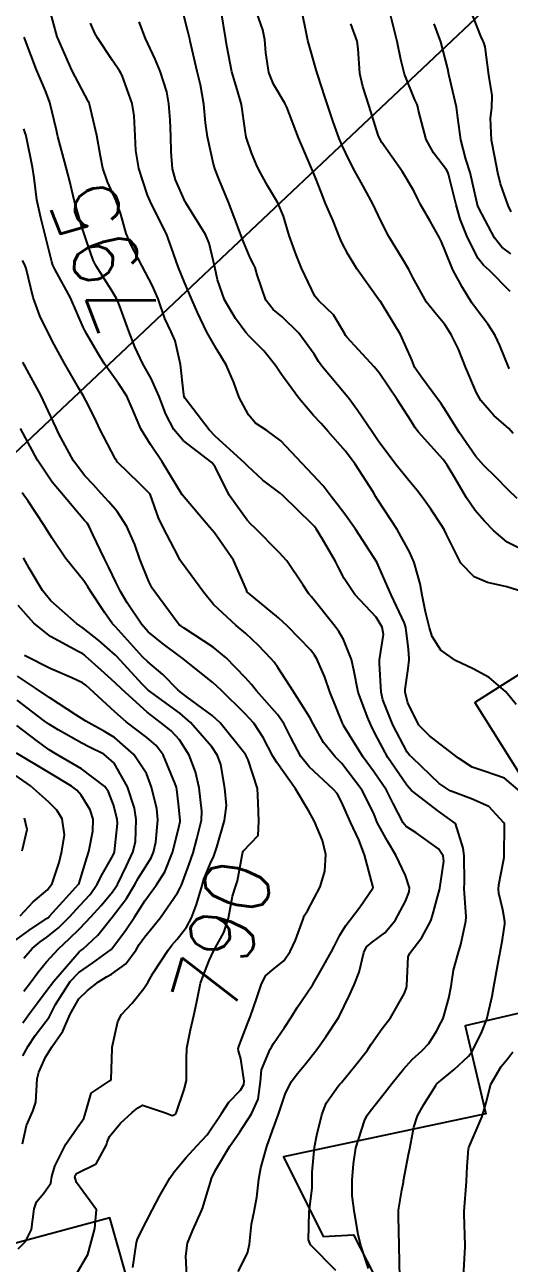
# Model space of a CAD drawing. Header units: metres. Extents: x 307586 to 320046, y 7427249 to 7434250.
# Drawn here: x 318467 to 318496.8, y 7430305.1 to 7430381.2 of the extents above; entities that cross this region are included whole.
import ezdxf
from ezdxf.enums import TextEntityAlignment as Align

# ---------------------------------------------------------------- set-up
doc = ezdxf.new("R2010")
doc.units = ezdxf.units.M
doc.header["$MEASUREMENT"] = 0
doc.linetypes.add('CONTINUO', pattern=[0])
for name, color, linetype in [('Cotas', 45, 'Continuous'), ('Curvas de Nivel 1m', 11, 'Continuous'), ('Curvas de Nivel 5m', 15, 'Continuous'), ('Edificações', 30, 'Continuous'), ('TEXTO', 45, 'Continuous')]:
    doc.layers.add(name, color=color, linetype=linetype)
doc.styles.add('Style-STANDARD', font='STANDARD.shx')

msp = doc.modelspace()

# ---------------------------------------------------------------- linework, layer by layer
at = {"layer": 'Curvas de Nivel 1m', "flags": 128}
for points, elevation in [([(318490.066, 7430304.218), (318490.011, 7430306.172), (318489.978, 7430307.99), (318489.969, 7430308.173), (318489.974, 7430308.365), (318490.184, 7430309.594), (318490.272, 7430310.089), (318490.287, 7430310.169), (318490.594, 7430311.781), (318490.672, 7430312.165), (318490.918, 7430313.471), (318491.148, 7430314.161), (318491.538, 7430314.863), (318492.261, 7430316.032), (318492.307, 7430316.105), (318492.35, 7430316.149), (318493.392, 7430317.019), (318494.28, 7430317.828), (318494.502, 7430318.127), (318495.09, 7430319.329), (318495.394, 7430320.114), (318495.733, 7430321.515), (318495.832, 7430322.108), (318496.166, 7430323.918), (318496.201, 7430324.102), (318496.227, 7430324.23), (318496.366, 7430324.997), (318496.515, 7430325.965), (318496.515, 7430326.099), (318496.39, 7430326.829), (318496.147, 7430327.851), (318496.118, 7430328.104), (318496.143, 7430328.367), (318496.429, 7430329.834), (318496.469, 7430330.063), (318496.473, 7430330.1), (318496.492, 7430332.06), (318496.488, 7430332.1), (318496.454, 7430332.168), (318495.524, 7430333.175), (318494.468, 7430333.648), (318493.155, 7430334.143), (318492.48, 7430334.595), (318490.829, 7430336.175), (318490.65, 7430336.323), (318490.506, 7430336.504), (318489.622, 7430338.189), (318489.014, 7430339.727), (318488.909, 7430340.196), (318488.8, 7430341.968), (318488.816, 7430342.198), (318489.045, 7430343.738), (318488.973, 7430344.196), (318488.602, 7430344.809), (318487.301, 7430346.213), (318486.633, 7430347.181), (318486.284, 7430347.87), (318486.093, 7430348.228), (318485.303, 7430349.601), (318484.91, 7430350.246), (318484.808, 7430350.382), (318484.676, 7430350.523), (318482.882, 7430352.268), (318482.695, 7430352.429), (318481.637, 7430353.221), (318480.711, 7430354.091), (318480.504, 7430354.302), (318478.737, 7430355.919), (318478.337, 7430356.324), (318476.861, 7430358.24), (318476.811, 7430358.34), (318476.768, 7430358.65), (318476.574, 7430360.343), (318476.256, 7430361.797), (318476.005, 7430362.352), (318475.616, 7430363.154), (318475.202, 7430364.364), (318474.846, 7430365.22), (318474.213, 7430366.376), (318473.502, 7430367.758), (318473.248, 7430368.386), (318472.901, 7430369.58), (318472.617, 7430370.394), (318472.086, 7430371.564), (318471.802, 7430372.407), (318471.669, 7430373.138), (318471.433, 7430374.413), (318470.982, 7430376.337), (318470.955, 7430376.42), (318470.932, 7430376.472), (318469.893, 7430378.431), (318469.032, 7430380.388), (318469.013, 7430380.44), (318469.005, 7430380.469), (318468.459, 7430382.446)], 796), ([(318498.546, 7430346.081), (318496.629, 7430346.676), (318495.448, 7430346.935), (318494.635, 7430347.29), (318493.807, 7430348.138), (318492.919, 7430349.897), (318492.804, 7430350.149), (318492.675, 7430350.37), (318491.968, 7430351.443), (318491.451, 7430352.169), (318491.119, 7430352.596), (318490.702, 7430353.096), (318489.805, 7430354.189), (318488.735, 7430355.655), (318488.36, 7430356.204), (318487.474, 7430357.494), (318486.95, 7430358.218), (318486.766, 7430358.451), (318485.256, 7430360.243), (318485.067, 7430360.518), (318484.8, 7430360.977), (318483.847, 7430362.26), (318482.823, 7430363.26), (318482.276, 7430363.727), (318481.823, 7430364.285), (318481.295, 7430365.855), (318481.162, 7430366.296), (318481.073, 7430366.504), (318480.869, 7430366.899), (318480.447, 7430367.873), (318480.285, 7430368.306), (318479.912, 7430369.295), (318479.531, 7430370.314), (318478.927, 7430371.754), (318478.701, 7430372.322), (318478.611, 7430372.649), (318478.231, 7430374.327), (318478.113, 7430375.182), (318478.017, 7430376.33), (318477.805, 7430377.521), (318477.61, 7430378.334), (318477.171, 7430380.199), (318477.141, 7430380.339), (318477.038, 7430380.815), (318476.726, 7430382.021)], 799), ([(318497.265, 7430352.094), (318496.698, 7430352.647), (318495.981, 7430353.386), (318495.222, 7430354.122), (318494.721, 7430354.69), (318493.718, 7430356.14), (318492.758, 7430357.67), (318492.568, 7430357.96), (318492.431, 7430358.155), (318491.388, 7430359.567), (318490.965, 7430360.177), (318490.908, 7430360.292), (318490.797, 7430360.626), (318490.103, 7430362.187), (318488.922, 7430364.109), (318488.863, 7430364.2), (318488.833, 7430364.237), (318487.423, 7430366.214), (318486.872, 7430367.091), (318486.488, 7430367.835), (318486.328, 7430368.228), (318485.962, 7430369.169), (318485.496, 7430370.241), (318485.324, 7430370.651), (318484.927, 7430371.667), (318484.694, 7430372.252), (318484.497, 7430372.694), (318483.819, 7430374.261), (318483.103, 7430376.147), (318483.053, 7430376.269), (318482.984, 7430376.398), (318482.284, 7430377.569), (318482.004, 7430378.285), (318481.82, 7430379.489), (318481.755, 7430380.289), (318481.641, 7430380.893), (318481.15, 7430382.299)], 801), ([(318497.015, 7430356.097), (318496.746, 7430356.409), (318495.836, 7430357.196), (318495.029, 7430358.126), (318494.77, 7430358.593), (318494.123, 7430360.137), (318493.664, 7430361.282), (318493.237, 7430362.146), (318492.819, 7430362.799), (318492.207, 7430363.54), (318491.7, 7430364.167), (318490.856, 7430365.688), (318490.607, 7430366.183), (318490.217, 7430366.839), (318489.39, 7430368.195), (318488.897, 7430369.161), (318488.395, 7430370.205), (318487.788, 7430371.347), (318487.3, 7430372.216), (318486.94, 7430372.896), (318486.508, 7430373.786), (318486.322, 7430374.229), (318485.956, 7430375.247), (318485.627, 7430376.24), (318485.471, 7430376.726), (318485.002, 7430378.17), (318484.973, 7430378.25), (318484.962, 7430378.292), (318484.4, 7430380.256), (318484.234, 7430381.065), (318484, 7430382.261)], 802), ([(318496.907, 7430369.724), (318496.715, 7430370.103), (318496.252, 7430371.436), (318496.088, 7430372.113), (318495.898, 7430373.071), (318495.695, 7430374.119), (318495.624, 7430375.469), (318495.703, 7430376.119), (318495.73, 7430376.858), (318495.516, 7430378.122), (318495.302, 7430379.853), (318495.219, 7430380.127), (318495.157, 7430380.251), (318495.037, 7430380.516), (318494.392, 7430382.137)], 806), ([(318497.45, 7430334.09), (318496.485, 7430334.909), (318495.293, 7430335.316), (318494.495, 7430335.589), (318493.659, 7430336.138), (318492.512, 7430337.023), (318491.871, 7430337.514), (318491.228, 7430338.169), (318490.543, 7430339.55), (318490.386, 7430340.182), (318490.379, 7430340.358), (318490.568, 7430341.664), (318490.638, 7430342.179), (318490.636, 7430342.242), (318490.58, 7430342.841), (318490.416, 7430344.182), (318490.337, 7430344.442), (318489.519, 7430346.191), (318488.643, 7430348.2), (318487.322, 7430350.214), (318486.682, 7430351.149), (318486.214, 7430351.753), (318485.838, 7430352.233), (318485.336, 7430352.877), (318484.706, 7430353.563), (318484.058, 7430354.257), (318482.734, 7430355.645), (318481.874, 7430356.283), (318481.196, 7430356.741), (318480.752, 7430357.248), (318480.18, 7430358.306), (318479.847, 7430359.239), (318479.393, 7430360.314), (318478.802, 7430361.263), (318478.194, 7430362.326), (318477.619, 7430363.538), (318477.269, 7430364.336), (318476.848, 7430365.331), (318476.438, 7430366.346), (318476.032, 7430367.51), (318475.709, 7430368.358), (318474.907, 7430369.983), (318474.707, 7430370.372), (318474.55, 7430370.74), (318474.01, 7430372.379), (318473.832, 7430373.493), (318473.782, 7430374.382), (318473.734, 7430375.62), (318473.607, 7430376.384), (318473, 7430378.095), (318472.896, 7430378.286), (318472.823, 7430378.393), (318472.402, 7430379.009), (318471.486, 7430380.413), (318471.316, 7430380.696), (318471.042, 7430381.323)], 797), ([(318497.201, 7430339.435), (318496.677, 7430340.099), (318496.554, 7430340.242), (318495.542, 7430341.094), (318494.568, 7430341.627), (318493.485, 7430342.141), (318492.579, 7430342.774), (318492.049, 7430343.619), (318491.883, 7430344.161), (318491.635, 7430345.137), (318491.439, 7430346.168), (318491.315, 7430346.855), (318490.933, 7430348.176), (318490.653, 7430348.833), (318489.884, 7430350.188), (318488.691, 7430352.036), (318488.588, 7430352.201), (318488.431, 7430352.467), (318487.315, 7430354.214), (318486.725, 7430355.005), (318485.634, 7430356.237), (318485.212, 7430356.707), (318484.752, 7430357.196), (318483.842, 7430358.259), (318482.785, 7430359.724), (318482.408, 7430360.276), (318481.698, 7430361.183), (318480.811, 7430362.061), (318480.594, 7430362.302), (318479.96, 7430363.171), (318479.282, 7430364.316), (318478.851, 7430365.543), (318478.686, 7430366.322), (318478.34, 7430367.788), (318478.115, 7430368.328), (318476.912, 7430370.267), (318476.87, 7430370.341), (318476.266, 7430371.689), (318476.078, 7430372.353), (318476.003, 7430373.413), (318475.99, 7430374.354), (318475.952, 7430375.371), (318475.869, 7430376.357), (318475.731, 7430377.1), (318475.33, 7430378.365), (318475.014, 7430379.107), (318474.425, 7430380.376), (318474.029, 7430381.394)], 798), ([(318496.792, 7430360.062), (318496.773, 7430360.1), (318496.206, 7430361.508), (318495.915, 7430362.113), (318495.488, 7430362.788), (318494.828, 7430363.652), (318494.488, 7430364.133), (318493.909, 7430365.077), (318493.322, 7430366.145), (318492.874, 7430367.211), (318492.609, 7430367.883), (318492.473, 7430368.156), (318491.915, 7430369.148), (318491.333, 7430370.174), (318491.19, 7430370.45), (318490.921, 7430371), (318490.227, 7430372.187), (318488.951, 7430373.988), (318488.82, 7430374.201), (318488.722, 7430374.437), (318488.177, 7430376.208), (318487.781, 7430377.426), (318487.601, 7430378.214), (318487.501, 7430379.74), (318487.434, 7430380.216), (318487.043, 7430381.262)], 803), ([(318496.844, 7430364.833), (318495.561, 7430366.12), (318495.191, 7430366.45), (318494.87, 7430366.843), (318494.205, 7430368.137), (318493.768, 7430369.273), (318493.509, 7430370.144), (318493.044, 7430372.036), (318493.011, 7430372.149), (318492.934, 7430372.302), (318492.129, 7430373.346), (318491.68, 7430374.169), (318491.202, 7430375.954), (318491.16, 7430376.177), (318491.114, 7430376.308), (318490.987, 7430376.596), (318490.335, 7430378.187), (318490.122, 7430379.083), (318489.886, 7430380.191), (318489.494, 7430381.75)], 804), ([(318486.12, 7430304.666), (318484.566, 7430306.244), (318484.436, 7430306.536), (318484.493, 7430308.245), (318484.678, 7430309.75), (318484.676, 7430310.243), (318484.668, 7430310.714), (318484.811, 7430312.241), (318484.95, 7430312.969), (318485.262, 7430314.235), (318485.536, 7430314.938), (318486.259, 7430315.982), (318486.369, 7430316.112), (318486.462, 7430316.218), (318487.279, 7430317.204), (318488.06, 7430318.202), (318488.15, 7430318.336), (318488.288, 7430318.572), (318488.968, 7430319.525), (318489.481, 7430320.182), (318490.328, 7430321.669), (318490.459, 7430322.042), (318490.483, 7430322.168), (318490.573, 7430323.946), (318490.67, 7430324.167), (318491.402, 7430325.125), (318491.953, 7430326.154), (318492.066, 7430326.473), (318492.398, 7430327.679), (318492.49, 7430328.061), (318492.505, 7430328.149), (318492.767, 7430329.808), (318492.728, 7430330.147), (318492.437, 7430330.566), (318491.063, 7430331.548), (318490.451, 7430331.941), (318490.34, 7430332.06), (318490.27, 7430332.173), (318489.652, 7430333.369), (318489.231, 7430334.189), (318488.489, 7430335.287), (318487.812, 7430336.207), (318486.597, 7430338.145), (318486.56, 7430338.22), (318486.524, 7430338.297), (318485.757, 7430340.232), (318485.445, 7430341.12), (318484.958, 7430342.244), (318484.814, 7430342.485), (318484.578, 7430342.788), (318483.159, 7430344.264), (318482.6, 7430344.773), (318480.728, 7430346.298), (318480.679, 7430346.355), (318480.625, 7430346.494), (318479.842, 7430348.308), (318478.668, 7430349.984), (318478.38, 7430350.323), (318476.693, 7430352.309), (318476.679, 7430352.326), (318475.932, 7430353.579), (318475.445, 7430354.359), (318474.729, 7430355.431), (318474.141, 7430356.376), (318473.681, 7430357.453), (318473.274, 7430358.385), (318472.775, 7430359.164), (318471.883, 7430360.404), (318471.467, 7430361.078), (318470.811, 7430362.21), (318470.701, 7430362.421), (318470.601, 7430362.636), (318469.813, 7430364.43), (318468.859, 7430366.187), (318468.738, 7430366.441), (318468.665, 7430366.642), (318468.222, 7430368.447), (318467.996, 7430369.349), (318467.749, 7430370.452), (318467.577, 7430371.803), (318467.491, 7430372.454), (318467.123, 7430374.287), (318467.081, 7430374.459), (318466.958, 7430374.829)], 794), ([(318480.118, 7430304.601), (318480.695, 7430305.724), (318480.81, 7430306.283), (318480.936, 7430307.501), (318481.106, 7430308.281), (318481.278, 7430309.177), (318481.387, 7430310.278), (318481.511, 7430310.966), (318481.873, 7430312.273), (318482.223, 7430313.262), (318482.61, 7430314.266), (318483.019, 7430315.494), (318483.385, 7430316.259), (318483.764, 7430316.759), (318484.274, 7430317.376), (318484.946, 7430318.24), (318485.513, 7430319.013), (318486.313, 7430320.22), (318486.954, 7430321.587), (318487.245, 7430322.211), (318487.548, 7430323.001), (318487.846, 7430324.205), (318488.012, 7430324.549), (318488.362, 7430324.838), (318489.139, 7430325.421), (318489.77, 7430326.179), (318490.395, 7430327.361), (318490.636, 7430327.932), (318490.649, 7430328.168), (318490.415, 7430328.945), (318489.821, 7430330.179), (318489.304, 7430331.05), (318488.67, 7430332.197), (318488.605, 7430332.348), (318488.458, 7430332.742), (318487.72, 7430334.208), (318486.497, 7430335.808), (318486.092, 7430336.226), (318485.374, 7430337.1), (318484.738, 7430338.247), (318484.529, 7430338.64), (318483.511, 7430340.26), (318482.567, 7430341.714), (318482.337, 7430342.04), (318482.133, 7430342.277), (318481.369, 7430343.076), (318480.588, 7430343.801), (318479.992, 7430344.306), (318478.612, 7430345.593), (318478.004, 7430346.326), (318476.641, 7430348.181), (318476.578, 7430348.276), (318476.539, 7430348.342), (318476.437, 7430348.552), (318475.487, 7430350.358), (318475.234, 7430350.918), (318474.709, 7430352.37), (318474.033, 7430353.043), (318472.712, 7430354.329), (318472.683, 7430354.361), (318472.66, 7430354.391), (318472.587, 7430354.519), (318471.6, 7430356.407), (318471.328, 7430356.991), (318470.76, 7430358.128), (318470.601, 7430358.422), (318470.36, 7430358.833), (318469.419, 7430360.434), (318468.804, 7430361.563), (318468.364, 7430362.444), (318467.94, 7430363.33), (318467.521, 7430364.453), (318467.089, 7430366.228), (318467.01, 7430366.459), (318466.866, 7430366.733)], 793), ([(318476.976, 7430304.331), (318476.912, 7430305.552), (318477.013, 7430306.331), (318477.344, 7430307.135), (318477.875, 7430308.323), (318477.954, 7430308.534), (318478.177, 7430309.283), (318478.421, 7430310.085), (318478.489, 7430310.316), (318478.721, 7430310.835), (318479.618, 7430312.299), (318480.222, 7430313.179), (318480.945, 7430314.283), (318481.341, 7430315.185), (318481.485, 7430316.278), (318481.564, 7430316.983), (318482.094, 7430318.272), (318482.161, 7430318.395), (318482.288, 7430318.615), (318482.976, 7430319.59), (318483.4, 7430320.259), (318483.747, 7430320.828), (318484.327, 7430321.662), (318484.703, 7430322.244), (318485.201, 7430323.097), (318485.84, 7430324.228), (318486.015, 7430324.568), (318486.369, 7430325.272), (318486.733, 7430325.862), (318487.01, 7430326.214), (318487.604, 7430326.995), (318488.402, 7430328.158), (318488.415, 7430328.2), (318488.404, 7430328.278), (318487.88, 7430330.206), (318487.528, 7430331.123), (318487.029, 7430332.214), (318486.465, 7430333.464), (318486.21, 7430333.964), (318485.984, 7430334.227), (318484.493, 7430335.604), (318483.975, 7430336.255), (318483.365, 7430337.41), (318482.928, 7430338.266), (318482.531, 7430338.834), (318481.258, 7430340.289), (318480.937, 7430340.674), (318480.561, 7430341.107), (318479.387, 7430342.312), (318478.579, 7430342.966), (318476.794, 7430344.135), (318476.592, 7430344.269), (318476.548, 7430344.296), (318476.504, 7430344.341), (318476.138, 7430344.809), (318474.991, 7430346.364), (318474.846, 7430346.588), (318474.629, 7430347.011), (318474.077, 7430348.376), (318473.763, 7430349.272), (318473.284, 7430350.384), (318472.682, 7430351.306), (318472.179, 7430351.889), (318471.698, 7430352.405), (318471.221, 7430352.935), (318470.704, 7430353.505), (318470.007, 7430354.427), (318469.103, 7430356.07), (318468.928, 7430356.438), (318468.747, 7430356.844), (318467.992, 7430358.448), (318467.033, 7430360.214), (318466.895, 7430360.459)], 792), ([(318473.65, 7430304.845), (318473.865, 7430306.373), (318473.936, 7430306.582), (318474.149, 7430307.01), (318474.839, 7430308.36), (318475.292, 7430309.238), (318475.924, 7430310.344), (318476.197, 7430310.717), (318476.931, 7430311.608), (318477.58, 7430312.326), (318477.894, 7430312.645), (318478.22, 7430313.008), (318479.099, 7430314.307), (318479.546, 7430314.998), (318480.255, 7430315.746), (318480.464, 7430316.084), (318480.489, 7430316.288), (318480.277, 7430317.67), (318480.149, 7430318.159), (318480.129, 7430318.292), (318480.159, 7430318.417), (318480.29, 7430318.745), (318480.719, 7430319.874), (318480.876, 7430320.284), (318481.25, 7430321.354), (318481.547, 7430322.278), (318481.82, 7430322.794), (318482.342, 7430323.219), (318482.92, 7430323.691), (318483.321, 7430324.26), (318483.653, 7430324.967), (318484.107, 7430326.253), (318484.184, 7430326.453), (318484.388, 7430326.757), (318485.162, 7430328.239), (318485.452, 7430329.2), (318485.517, 7430330.234), (318485.3, 7430331.096), (318484.816, 7430332.245), (318484.691, 7430332.482), (318484.459, 7430332.886), (318483.645, 7430334.258), (318482.497, 7430335.887), (318482.258, 7430336.274), (318481.654, 7430337.423), (318481.079, 7430338.292), (318480.532, 7430338.894), (318479.076, 7430340.315), (318478.558, 7430340.788), (318476.63, 7430342.339), (318476.573, 7430342.381), (318475.444, 7430343.22), (318474.588, 7430343.915), (318474.176, 7430344.374), (318473.299, 7430345.697), (318472.896, 7430346.387), (318472.628, 7430346.926), (318472.149, 7430347.908), (318471.898, 7430348.401), (318471.195, 7430349.882), (318470.948, 7430350.416), (318470.833, 7430350.577), (318470.676, 7430350.752), (318469.257, 7430352.434), (318468.7, 7430353.115), (318467.783, 7430354.449), (318466.742, 7430356.408)], 791), ([(318466.599, 7430305.993), (318467.048, 7430306.451), (318467.415, 7430307.182), (318467.576, 7430308.446), (318467.737, 7430308.874), (318468.177, 7430309.406), (318468.599, 7430310.022), (318468.676, 7430310.433), (318468.847, 7430311.077), (318469.535, 7430312.42), (318470.223, 7430313.423), (318470.643, 7430313.992), (318470.757, 7430314.405), (318471.092, 7430315.56), (318472.262, 7430316.341), (318472.291, 7430316.361), (318472.307, 7430316.39), (318472.375, 7430318.296), (318472.387, 7430318.389), (318472.734, 7430319.959), (318472.96, 7430320.384), (318473.605, 7430321.092), (318474.329, 7430321.983), (318474.569, 7430322.366), (318474.886, 7430322.909), (318475.815, 7430324.348), (318476.049, 7430324.653), (318476.363, 7430325.013), (318476.945, 7430325.764), (318477.244, 7430326.331), (318477.565, 7430327.154), (318477.904, 7430328.325), (318478.021, 7430328.712), (318478.423, 7430329.689), (318478.628, 7430330.119), (318478.695, 7430330.316), (318478.801, 7430330.679), (318479.29, 7430332.307), (318479.4, 7430333.243), (318479.307, 7430334.307), (318479.049, 7430335.757), (318478.853, 7430336.317), (318478.508, 7430336.842), (318477.202, 7430338.333), (318476.532, 7430338.921), (318474.589, 7430340.332), (318474.553, 7430340.356), (318474.231, 7430340.698), (318472.667, 7430342.389), (318472.574, 7430342.483), (318471.559, 7430343.381), (318470.59, 7430344.127), (318470.191, 7430344.424), (318468.614, 7430345.824), (318468.1, 7430346.445), (318467.276, 7430347.814), (318466.936, 7430348.457)], 789), ([(318466.877, 7430312.453), (318467.114, 7430313.562), (318467.505, 7430314.447), (318467.681, 7430315.006), (318467.766, 7430316.445), (318467.868, 7430316.843), (318468.276, 7430317.763), (318468.697, 7430318.434), (318469.348, 7430319.374), (318469.795, 7430320.418), (318470.322, 7430321.362), (318470.861, 7430321.871), (318471.543, 7430322.398), (318472.025, 7430322.704), (318472.338, 7430322.869), (318473.228, 7430323.498), (318473.849, 7430324.375), (318474.034, 7430324.697), (318474.365, 7430325.148), (318474.92, 7430325.817), (318475.343, 7430326.356), (318476.398, 7430327.877), (318476.566, 7430328.174), (318476.632, 7430328.338), (318477.115, 7430329.64), (318477.347, 7430330.331), (318477.587, 7430331.183), (318477.86, 7430332.326), (318477.891, 7430332.893), (318477.715, 7430334.328), (318477.505, 7430335.313), (318477.116, 7430336.334), (318476.512, 7430337.264), (318475.995, 7430337.825), (318475.337, 7430338.358), (318474.532, 7430338.977), (318472.972, 7430340.386), (318472.557, 7430340.781), (318471.707, 7430341.546), (318470.745, 7430342.417), (318470.653, 7430342.498), (318470.574, 7430342.555), (318470.293, 7430342.706), (318468.585, 7430343.628), (318467.554, 7430344.45), (318466.609, 7430345.534)], 788), ([(318466.878, 7430317.853), (318467.222, 7430318.451), (318467.638, 7430319.101), (318468.306, 7430319.954), (318468.508, 7430320.239), (318468.61, 7430320.436), (318468.898, 7430321.011), (318469.791, 7430322.418), (318470.339, 7430322.982), (318471.187, 7430323.559), (318472.314, 7430324.39), (318472.335, 7430324.408), (318472.354, 7430324.432), (318473.192, 7430325.56), (318473.754, 7430326.376), (318474.002, 7430326.759), (318474.393, 7430327.372), (318475.097, 7430328.36), (318475.612, 7430329.155), (318476.091, 7430330.345), (318476.447, 7430331.794), (318476.547, 7430332.244), (318476.556, 7430332.339), (318476.463, 7430333.335), (318476.36, 7430334.23), (318476.332, 7430334.342), (318476.252, 7430334.568), (318475.506, 7430336.355), (318475.079, 7430336.931), (318474.513, 7430337.408), (318473.243, 7430338.383), (318472.532, 7430338.993), (318471.01, 7430340.413), (318470.768, 7430340.63), (318470.557, 7430340.781), (318469.905, 7430341.081), (318468.565, 7430341.65), (318467, 7430342.456)], 787), ([(318466.881, 7430319.877), (318467.301, 7430320.45), (318467.733, 7430321.032), (318468.327, 7430321.821), (318468.795, 7430322.433), (318470.351, 7430324.235), (318470.443, 7430324.319), (318470.568, 7430324.408), (318471.489, 7430325.275), (318472.383, 7430326.368), (318473.264, 7430327.512), (318473.779, 7430328.376), (318473.994, 7430328.789), (318474.419, 7430329.469), (318474.779, 7430330.014), (318474.928, 7430330.363), (318475.055, 7430330.977), (318475.18, 7430332.359), (318475.131, 7430333.031), (318474.797, 7430334.365), (318474.485, 7430335.194), (318473.707, 7430336.378), (318472.513, 7430337.413), (318471.897, 7430337.78), (318470.759, 7430338.416), (318470.525, 7430338.564), (318470.153, 7430338.799), (318468.544, 7430339.853), (318467.665, 7430340.449), (318466.56, 7430341.191)], 786), ([(318466.951, 7430323.849), (318467.47, 7430324.449), (318467.951, 7430324.852), (318468.363, 7430325.141), (318469.08, 7430325.721), (318469.768, 7430326.419), (318470.39, 7430327.095), (318471.024, 7430327.777), (318471.455, 7430328.399), (318471.778, 7430329.031), (318472.43, 7430330.187), (318472.503, 7430330.319), (318472.526, 7430330.389), (318472.707, 7430332.131), (318472.692, 7430332.388), (318472.462, 7430333.284), (318472.16, 7430334.083), (318471.92, 7430334.398), (318470.489, 7430335.492), (318468.871, 7430336.436), (318468.505, 7430336.66), (318467.731, 7430337.228), (318466.52, 7430338.155)], 784), ([(318466.36, 7430324.905), (318467.266, 7430325.555), (318468.381, 7430326.304), (318468.458, 7430326.363), (318468.532, 7430326.438), (318469.755, 7430327.778), (318470.311, 7430328.411), (318470.342, 7430328.473), (318470.407, 7430328.675), (318470.822, 7430330.011), (318470.944, 7430330.405), (318471.198, 7430331.65), (318471.213, 7430332.402), (318471.034, 7430332.979), (318470.467, 7430333.869), (318470.216, 7430334.169), (318469.884, 7430334.426), (318468.485, 7430335.26), (318466.503, 7430336.46)], 783), ([(318466.733, 7430326.456), (318467.521, 7430327.319), (318468.399, 7430328.048), (318468.696, 7430328.436), (318469.115, 7430329.737), (318469.293, 7430330.427), (318469.456, 7430331.438), (318469.311, 7430332.427), (318468.971, 7430332.947), (318468.463, 7430333.456), (318467.349, 7430334.451), (318466.482, 7430335.07)], 782), ([(318466.846, 7430330.456), (318467.147, 7430331.752), (318466.992, 7430332.455)], 781), ([(318493.972, 7430304.275), (318494.073, 7430306.131), (318494.075, 7430306.199), (318494.007, 7430308.132), (318494.008, 7430308.289), (318494.146, 7430310.13), (318494.15, 7430310.174), (318494.202, 7430311.044), (318494.28, 7430312.129), (318494.302, 7430312.217), (318495.121, 7430314.117), (318495.369, 7430314.99), (318495.655, 7430316.109), (318496.274, 7430317.195), (318496.69, 7430317.684), (318497.002, 7430318.093)], 797)]:
    msp.add_lwpolyline(points, dxfattribs=dict(at, elevation=elevation))
at = {"layer": 'Curvas de Nivel 5m', "flags": 128}
for points, elevation in [([(318497.967, 7430348.773), (318496.663, 7430349.416), (318495.842, 7430350.112), (318495.264, 7430350.706), (318494.685, 7430351.366), (318494.154, 7430352.135), (318493.381, 7430353.468), (318492.972, 7430354.147), (318492.718, 7430354.491), (318491.206, 7430356.173), (318491.006, 7430356.437), (318490.75, 7430356.846), (318489.9, 7430358.189), (318488.787, 7430359.818), (318488.483, 7430360.203), (318486.811, 7430361.997), (318486.717, 7430362.126), (318486.668, 7430362.222), (318485.981, 7430363.389), (318485.079, 7430364.246), (318484.837, 7430364.527), (318484.016, 7430366.258), (318483.693, 7430367.084), (318483.265, 7430368.266), (318482.901, 7430369.448), (318482.564, 7430370.275), (318481.94, 7430371.302), (318481.384, 7430372.293), (318481.248, 7430372.608), (318480.943, 7430373.34), (318480.621, 7430374.303), (318480.546, 7430374.718), (318480.318, 7430376.307), (318480.056, 7430377.245), (318479.733, 7430378.313), (318479.418, 7430379.925), (318479.361, 7430380.317), (318479.052, 7430382.202)], 800), ([(318496.873, 7430367.128), (318496.326, 7430367.557), (318495.877, 7430368.115), (318494.91, 7430369.94), (318494.835, 7430370.131), (318494.81, 7430370.235), (318494.373, 7430372.136), (318494.119, 7430372.961), (318493.807, 7430374.141), (318493.625, 7430375.491), (318493.53, 7430376.145), (318493.082, 7430378.069), (318493.07, 7430378.149), (318493.008, 7430378.504), (318492.576, 7430380.157), (318492.16, 7430381.279)], 805), ([(318488.122, 7430304.785), (318487.662, 7430306.205), (318487.491, 7430306.865), (318487.262, 7430308.209), (318487.129, 7430309.26), (318487.121, 7430310.211), (318487.208, 7430311.215), (318487.36, 7430312.209), (318487.89, 7430313.864), (318488.048, 7430314.202), (318488.126, 7430314.309), (318488.237, 7430314.444), (318489.005, 7430315.436), (318489.576, 7430316.18), (318490.272, 7430317.038), (318490.819, 7430317.623), (318491.415, 7430318.159), (318491.83, 7430318.614), (318492.301, 7430319.379), (318492.583, 7430319.873), (318492.712, 7430320.146), (318493.077, 7430321.391), (318493.211, 7430322.141), (318493.358, 7430323.125), (318493.632, 7430324.137), (318493.802, 7430324.695), (318494.113, 7430326.133), (318494.125, 7430326.393), (318494.014, 7430328.134), (318494.029, 7430328.513), (318494.011, 7430330.134), (318493.954, 7430330.619), (318493.479, 7430332.14), (318492.46, 7430332.875), (318490.764, 7430334.167), (318490.478, 7430334.488), (318489.319, 7430336.192), (318488.518, 7430337.673), (318488.271, 7430338.203), (318488.064, 7430338.671), (318487.504, 7430340.21), (318487.229, 7430341.551), (318487.087, 7430342.215), (318486.585, 7430343.439), (318486.299, 7430343.933), (318486.083, 7430344.228), (318484.62, 7430346.054), (318484.466, 7430346.252), (318484.111, 7430346.772), (318483.103, 7430348.265), (318482.651, 7430348.78), (318481.155, 7430350.293), (318480.909, 7430350.53), (318480.678, 7430350.775), (318479.573, 7430352.311), (318478.71, 7430354.052), (318478.504, 7430354.322), (318476.733, 7430355.673), (318476.168, 7430356.349), (318475.678, 7430357.282), (318475.271, 7430358.362), (318474.779, 7430359.472), (318474.27, 7430360.375), (318473.764, 7430361.42), (318473.393, 7430362.384), (318472.829, 7430363.96), (318472.715, 7430364.275), (318472.654, 7430364.393), (318472.338, 7430364.9), (318471.379, 7430366.412), (318471.208, 7430366.756), (318470.876, 7430367.688), (318470.634, 7430368.422), (318470.509, 7430368.803), (318470.052, 7430370.429), (318469.774, 7430371.582), (318469.553, 7430372.434), (318469.045, 7430374.346), (318469.024, 7430374.439), (318468.958, 7430374.746), (318468.545, 7430376.444), (318468.28, 7430377.158), (318467.719, 7430378.453), (318467.03, 7430380.279), (318466.967, 7430380.461)], 795), ([(318470.16, 7430304.41), (318470.885, 7430305.649), (318471.082, 7430306.401), (318471.315, 7430307.235), (318471.418, 7430308.397), (318470.188, 7430310.079), (318470.088, 7430310.412), (318470.195, 7430310.626), (318471.392, 7430311.207), (318472.028, 7430312.392), (318472.067, 7430312.539), (318472.218, 7430312.9), (318472.893, 7430313.716), (318473.604, 7430314.376), (318473.948, 7430314.662), (318474.24, 7430314.82), (318475.665, 7430314.349), (318476.067, 7430314.178), (318476.232, 7430314.244), (318476.284, 7430314.288), (318476.32, 7430314.339), (318476.809, 7430315.78), (318476.945, 7430316.333), (318476.954, 7430317.655), (318476.967, 7430318.333), (318477.182, 7430319.448), (318477.404, 7430320.329), (318477.551, 7430321.097), (318477.809, 7430322.325), (318477.949, 7430322.712), (318478.347, 7430323.714), (318478.627, 7430324.316), (318479.242, 7430325.435), (318479.53, 7430326.303), (318479.765, 7430327.668), (318479.988, 7430328.296), (318480.09, 7430328.613), (318480.382, 7430330.291), (318480.434, 7430330.431), (318481.341, 7430331.384), (318481.383, 7430332.281), (318481.35, 7430333.395), (318481.306, 7430334.282), (318480.743, 7430336.053), (318480.608, 7430336.298), (318480.568, 7430336.363), (318480.505, 7430336.46), (318479.015, 7430338.315), (318478.53, 7430338.772), (318476.995, 7430339.887), (318476.551, 7430340.218), (318476.417, 7430340.342), (318475.499, 7430341.292), (318474.57, 7430342.071), (318474.249, 7430342.373), (318472.591, 7430344.21), (318472.499, 7430344.299), (318472.407, 7430344.393), (318471.926, 7430345.077), (318471.039, 7430346.414), (318470.882, 7430346.672), (318470.629, 7430347.041), (318469.511, 7430348.431), (318468.662, 7430349.694), (318468.208, 7430350.445), (318467.206, 7430351.937), (318466.839, 7430352.459)], 790), ([(318466.955, 7430321.826), (318467.429, 7430322.449), (318467.816, 7430322.967), (318468.345, 7430323.638), (318469.077, 7430324.429), (318469.739, 7430325.042), (318470.372, 7430325.657), (318470.745, 7430326.038), (318471.077, 7430326.403), (318471.694, 7430327.093), (318472.398, 7430327.941), (318472.591, 7430328.198), (318472.7, 7430328.387), (318473.265, 7430329.537), (318473.653, 7430330.378), (318473.806, 7430331.01), (318473.85, 7430332.376), (318473.758, 7430333.079), (318473.327, 7430334.381), (318472.495, 7430335.847), (318471.861, 7430336.4), (318470.944, 7430336.85), (318470.509, 7430337.076), (318469.056, 7430337.896), (318468.521, 7430338.213), (318468.194, 7430338.443), (318466.542, 7430339.7)], 785)]:
    msp.add_lwpolyline(points, dxfattribs=dict(at, elevation=elevation))
at = {"layer": 'Edificações'}
for points in [[(318502.397, 7430344.47), (318494.658, 7430339.575), (318497.989, 7430334.289)], [(318500.829, 7430321.27), (318494.071, 7430319.704), (318495.342, 7430314.29), (318482.902, 7430311.647), (318485.351, 7430306.753), (318487.212, 7430306.851), (318492.991, 7430295.594)], [(318475.458, 7430296.572), (318472.23, 7430307.897), (318461.651, 7430305.058)]]:
    msp.add_lwpolyline(points, dxfattribs=at)
at = {"layer": 'TEXTO', "linetype": 'CONTINUO', "flags": 128}
msp.add_lwpolyline([(318380.959, 7430274.292), (318567.413, 7430450.23)], dxfattribs=at)

# ---------------------------------------------------------------- texts
at = {"layer": 'Cotas', "style": 'Style-STANDARD'}
for s, rotation, p in [('795', 111.08099, (318471.91, 7430366.907, 795)), ('790', 73.68394, (318479.162, 7430325.263, 790))]:
    msp.add_text(s, height=4, rotation=rotation, dxfattribs=at).set_placement(p, align=Align.MIDDLE_CENTER)

doc.saveas('drawing.dxf')
